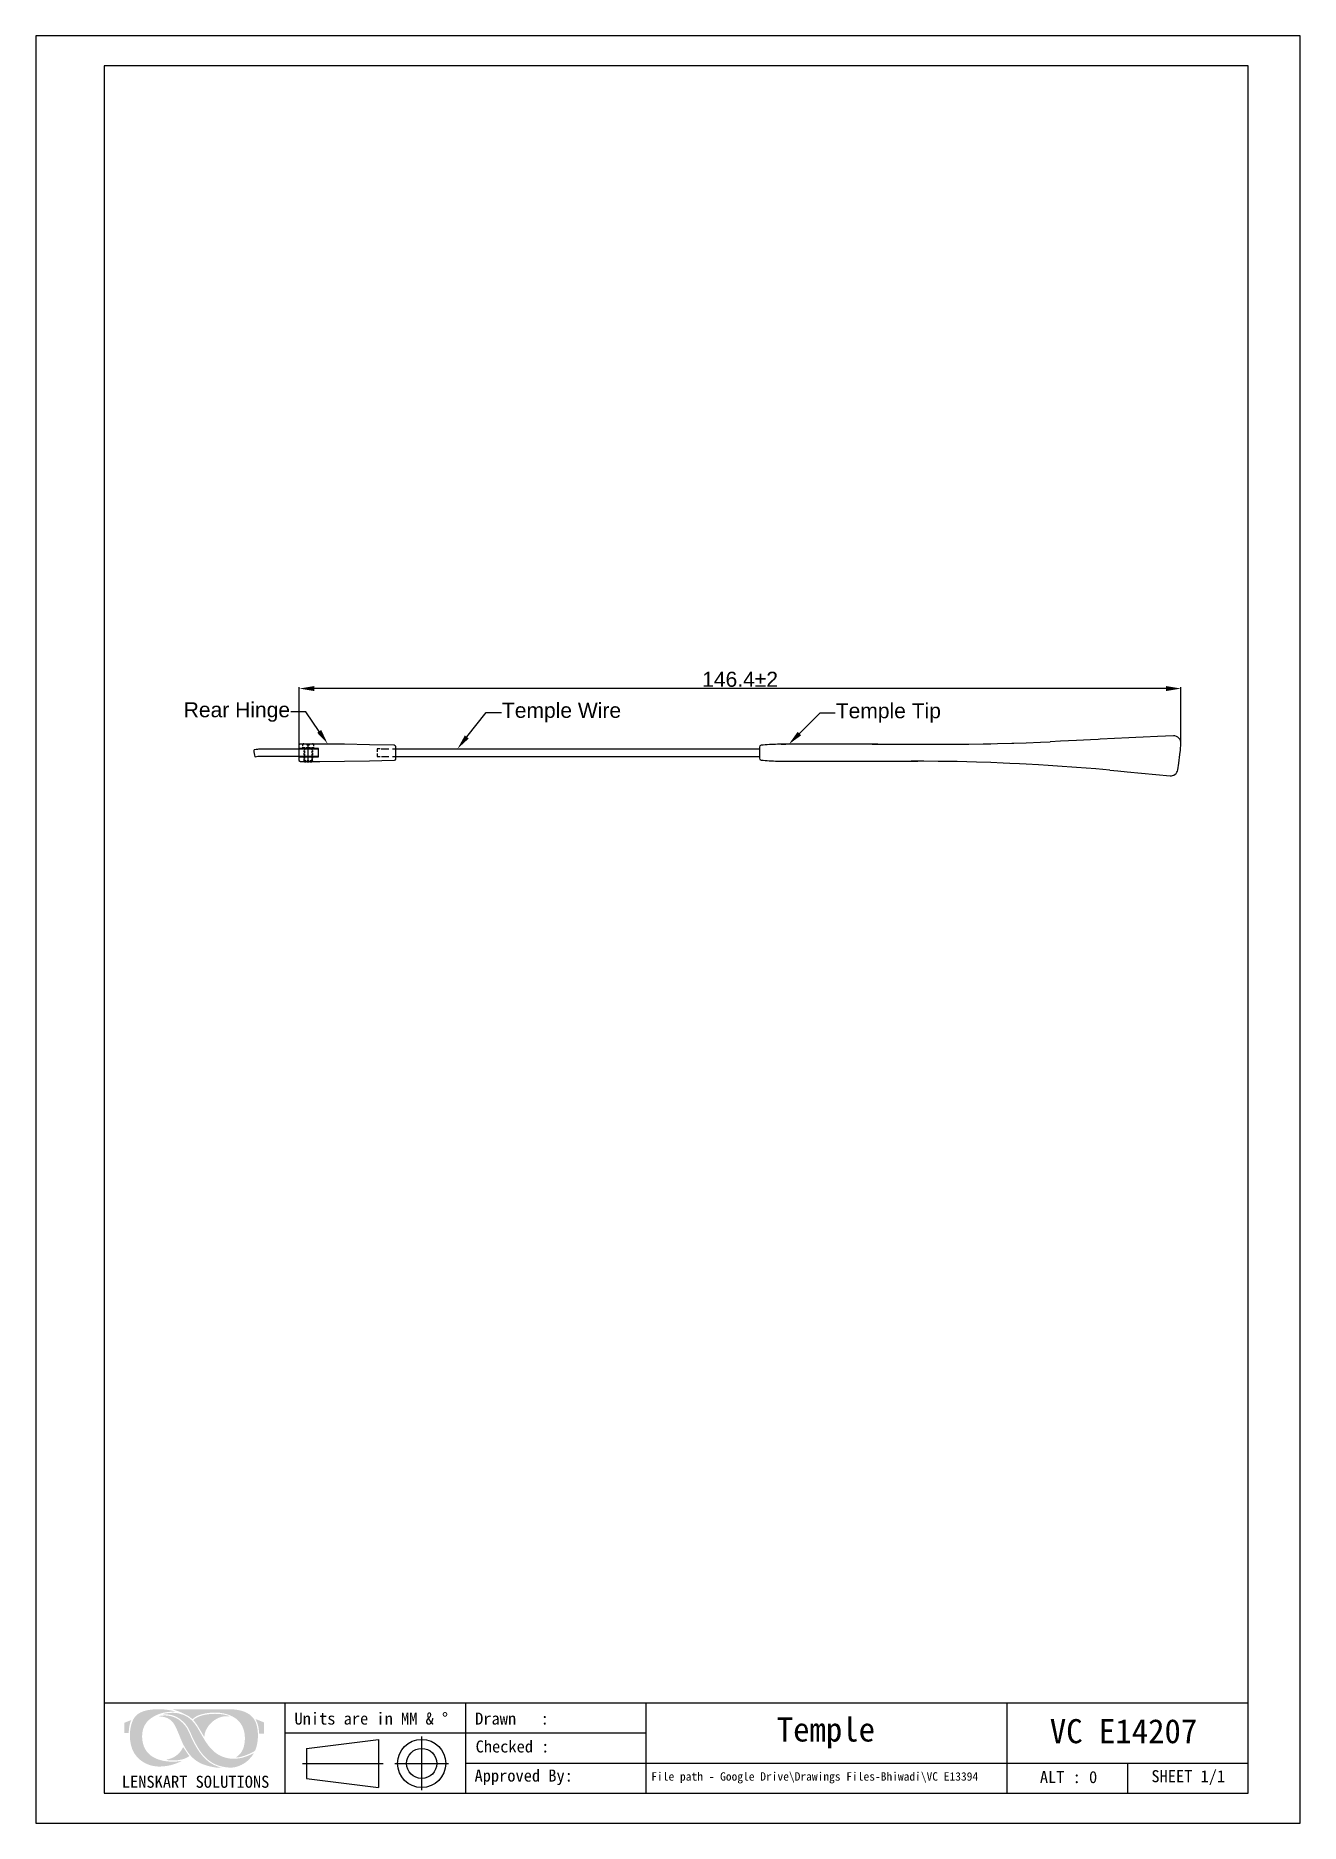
# Model space of a CAD drawing. Header units: millimetres. Extents: x 2985 to 3195, y 1711 to 2008.
import ezdxf
from ezdxf import colors
from ezdxf.entities.mleader import LeaderData, LeaderLine
from ezdxf.math import Vec2, Vec3

# ---------------------------------------------------------------- set-up
doc = ezdxf.new("R2010")
doc.units = ezdxf.units.MM
for name, pattern in [('CENTER', [50.8, 31.75, -6.35, 6.35, -6.35]), ('CENTER2', [28.575, 19.05, -3.175, 3.175, -3.175]), ('HIDDEN2', [0.1875, 0.125, -0.0625])]:
    doc.linetypes.add(name, pattern=pattern)
for name, color, linetype in [('Center Line', 2, 'CENTER2'), ('Dimension', 3, 'Continuous'), ('Hidden Line', 1, 'HIDDEN2'), ('PDF_0', 7, 'Continuous'), ('PDF_所有虚线', 7, 'Continuous'), ('Text', 4, 'Continuous'), ('图框-线条', 7, 'Continuous')]:
    doc.layers.add(name, color=color, linetype=linetype)
doc.layers.add('绘图层', color=7, linetype='Continuous', lineweight=15)
doc.styles.get("Standard").update_dxf_attribs({"font": 'arial.ttf'})
doc.styles.add('宋体', font='SimSun.ttf')
doc.dimstyles.new('Standard$0', dxfattribs={"dimtxt": 2.3, "dimasz": 2, "dimexe": 1, "dimexo": 1, "dimgap": 1, "dimtad": 1, "dimdec": 1, "dimzin": 0, "dimdsep": 46, "dimtxsty": 'Standard', "dimcen": 0, "dimclrd": 4, "dimclre": 4, "dimclrt": 4, "dimadec": 1, "dimazin": 0, "dimtfac": 1, "dimtdec": 1, "dimtofl": 0, "dimtmove": 0, "dimatfit": 0, "dimfxl": 1, "dimtfillclr": 256, "dimtolj": 1, "dimtzin": 0, "dimlwd": -1, "dimlwe": -1, "dimarcsym": 1})

# ---------------------------------------------------------------- blocks, each defined once
blk = doc.blocks.new('*D2')
at = {"layer": 'Defpoints', "color": 0, "transparency": 16777216}
for p in [(3028.42, 1899.88), (3174.85, 1890.81), (3028.42, 1888.51)]:
    blk.add_point(p, dxfattribs=at)
at = {"layer": 'Dimension', "color": 3, "transparency": 16777216}
for p, q in [((3028.42, 1888.76), (3028.42, 1900.13)), ((3172.35, 1899.88), (3030.92, 1899.88)), ((3174.85, 1891.06), (3174.85, 1900.13))]:
    blk.add_line(p, q, dxfattribs=at)
for points in [[(3030.92, 1900.29), (3030.92, 1899.46), (3028.42, 1899.88)], [(3172.35, 1900.29), (3172.35, 1899.46), (3174.85, 1899.88)]]:
    blk.add_solid(points, dxfattribs=at)
at = {"layer": 'Dimension', "transparency": 16777216, "insert": (3101.63, 1901.4), "char_height": 2.5, "attachment_point": 5}
blk.add_mtext('\\A1;146.4±2', dxfattribs=at)

msp = doc.modelspace()

# ---------------------------------------------------------------- hatches: boundary and pattern name
at = {"layer": '图框-线条', "lineweight": 0, "ltscale": 0.1}
h = msp.add_hatch(color=252, dxfattribs=at)
edge = h.paths.add_edge_path()
edge.add_spline(control_points=[(2999.36, 1728.04), (2999.36, 1728.04), (2999.36, 1726.32), (2999.36, 1726.32), (2999.36, 1726.32), (2999.36, 1726.32), (3000.07, 1726.32), (3000.07, 1726.32), (3000.07, 1726.32), (3000.12, 1726.73), (3000.13, 1727.08), (3000.21, 1727.47), (3000.21, 1727.47), (3000.28, 1727.82), (3000.38, 1728.17), (3000.51, 1728.48), (3000.51, 1728.48), (3000.51, 1728.48), (2999.36, 1728.04), (2999.36, 1728.04)], knot_values=[0, 0, 0, 0, 0.166667, 0.166667, 0.166667, 0.166667, 0.333333, 0.333333, 0.333333, 0.333333, 0.5, 0.5, 0.5, 0.5, 0.666667, 0.666667, 0.666667, 0.666667, 1, 1, 1, 1], degree=3, periodic=0)
edge = h.paths.add_edge_path()
edge.add_spline(control_points=[(3021.76, 1726.25), (3021.76, 1726.25), (3022.57, 1726.24), (3022.57, 1726.24), (3022.57, 1726.24), (3022.57, 1726.24), (3022.57, 1728.1), (3022.57, 1728.1), (3022.57, 1728.1), (3022.57, 1728.1), (3021.16, 1728.66), (3021.16, 1728.66), (3021.16, 1728.66), (3021.3, 1728.3), (3021.46, 1728.04), (3021.57, 1727.59), (3021.57, 1727.59), (3021.69, 1727.14), (3021.72, 1726.74), (3021.76, 1726.25)], knot_values=[0, 0, 0, 0, 0.166667, 0.166667, 0.166667, 0.166667, 0.333333, 0.333333, 0.333333, 0.333333, 0.5, 0.5, 0.5, 0.5, 0.666667, 0.666667, 0.666667, 0.666667, 1, 1, 1, 1], degree=3, periodic=0)
edge = h.paths.add_edge_path(flags=17)
edge.add_spline(control_points=[(3006.28, 1721.91), (3006.41, 1721.8), (3007.23, 1721.78), (3007.38, 1721.78), (3007.38, 1721.78), (3008.26, 1721.75), (3009.58, 1721.97), (3010.15, 1722.52), (3010.15, 1722.52), (3010.1, 1722.6), (3010.07, 1722.64), (3010.01, 1722.7), (3010.01, 1722.7), (3010.01, 1722.7), (3009.14, 1723.99), (3009.14, 1723.99), (3009.14, 1723.99), (3008.93, 1723.73), (3008.84, 1723.24), (3008.04, 1722.62), (3008.04, 1722.62), (3007.57, 1722.26), (3007.01, 1722.01), (3006.28, 1721.91)], knot_values=[0, 0, 0, 0, 0.142857, 0.142857, 0.142857, 0.142857, 0.285714, 0.285714, 0.285714, 0.285714, 0.428571, 0.428571, 0.428571, 0.428571, 0.571429, 0.571429, 0.571429, 0.571429, 0.714286, 0.714286, 0.714286, 0.714286, 1, 1, 1, 1], degree=3, periodic=0)
edge = h.paths.add_edge_path(flags=17)
edge.add_spline(control_points=[(3010.83, 1728.48), (3010.88, 1728.4), (3010.89, 1728.41), (3010.95, 1728.34), (3010.95, 1728.34), (3011.6, 1727.6), (3012.53, 1725.8), (3012.65, 1725.68), (3012.65, 1725.68), (3012.71, 1727.18), (3013.96, 1728.49), (3015.2, 1728.92), (3015.2, 1728.92), (3015.84, 1729.15), (3016.19, 1729.15), (3016.92, 1729.09), (3016.92, 1729.09), (3016.68, 1729.28), (3015.67, 1729.44), (3015.42, 1729.47), (3015.42, 1729.47), (3014.2, 1729.61), (3012.45, 1729.5), (3011.37, 1728.89), (3011.37, 1728.89), (3011.2, 1728.8), (3010.89, 1728.6), (3010.83, 1728.48)], knot_values=[0, 0, 0, 0, 0.125, 0.125, 0.125, 0.125, 0.25, 0.25, 0.25, 0.25, 0.375, 0.375, 0.375, 0.375, 0.5, 0.5, 0.5, 0.5, 0.625, 0.625, 0.625, 0.625, 0.75, 0.75, 0.75, 0.75, 1, 1, 1, 1], degree=3, periodic=0)
edge = h.paths.add_edge_path()
edge.add_spline(control_points=[(3010.25, 1726.13), (3009.84, 1727.05), (3009.71, 1727.3), (3009.07, 1727.99), (3009.07, 1727.99), (3008.2, 1728.93), (3006.85, 1729.4), (3005.53, 1729.22), (3005.53, 1729.22), (3005.44, 1729.21), (3005.36, 1729.2), (3005.28, 1729.18), (3005.28, 1729.18), (3005.28, 1729.18), (3005.05, 1729.11), (3005.05, 1729.11), (3005.05, 1729.11), (3005.81, 1729.07), (3006.41, 1728.96), (3006.92, 1728.58), (3006.92, 1728.58), (3007.43, 1728.2), (3007.62, 1727.89), (3007.94, 1727.23), (3007.94, 1727.23), (3008.47, 1726.15), (3008.83, 1724.94), (3009.42, 1723.94), (3009.42, 1723.94), (3010.05, 1722.87), (3010.67, 1722.09), (3011.73, 1721.47), (3011.73, 1721.47), (3012.58, 1720.97), (3014.37, 1720.5), (3015.56, 1720.55), (3015.56, 1720.55), (3015.43, 1720.61), (3015.25, 1720.64), (3015.09, 1720.69), (3015.09, 1720.69), (3012.88, 1721.36), (3011.6, 1723.24), (3010.63, 1725.3), (3010.63, 1725.3), (3010.49, 1725.57), (3010.37, 1725.85), (3010.25, 1726.13)], knot_values=[0, 0, 0, 0, 0.076923, 0.076923, 0.076923, 0.076923, 0.153846, 0.153846, 0.153846, 0.153846, 0.230769, 0.230769, 0.230769, 0.230769, 0.307692, 0.307692, 0.307692, 0.307692, 0.384615, 0.384615, 0.384615, 0.384615, 0.461538, 0.461538, 0.461538, 0.461538, 0.538462, 0.538462, 0.538462, 0.538462, 0.615385, 0.615385, 0.615385, 0.615385, 0.692308, 0.692308, 0.692308, 0.692308, 0.769231, 0.769231, 0.769231, 0.769231, 0.846154, 0.846154, 0.846154, 0.846154, 1, 1, 1, 1], degree=3, periodic=0)
edge = h.paths.add_edge_path()
edge.add_spline(control_points=[(3020.87, 1722.98), (3020.84, 1722.98), (3020.02, 1722.59), (3019.85, 1722.53), (3019.85, 1722.53), (3019.5, 1722.39), (3019.08, 1722.26), (3018.69, 1722.18), (3018.69, 1722.18), (3017.71, 1722), (3017, 1722), (3016.07, 1722.27), (3016.07, 1722.27), (3014.48, 1722.73), (3013.56, 1723.84), (3012.81, 1725), (3012.81, 1725), (3011.49, 1727.06), (3010.95, 1729.05), (3008.4, 1729.59), (3008.4, 1729.59), (3007.98, 1729.68), (3007.46, 1729.72), (3007.01, 1729.68), (3007.01, 1729.68), (3006.71, 1729.66), (3005.99, 1729.59), (3005.77, 1729.46), (3005.77, 1729.46), (3006.89, 1729.48), (3007.77, 1729.26), (3008.56, 1728.69), (3008.56, 1728.69), (3010.22, 1727.51), (3010.27, 1726.26), (3011.13, 1724.72), (3011.13, 1724.72), (3011.55, 1723.98), (3011.85, 1723.41), (3012.42, 1722.74), (3012.42, 1722.74), (3013.61, 1721.35), (3014.87, 1720.73), (3016.81, 1720.59), (3016.81, 1720.59), (3017.75, 1720.52), (3018.69, 1720.93), (3019.31, 1721.32), (3019.31, 1721.32), (3019.74, 1721.59), (3020.07, 1721.93), (3020.39, 1722.3), (3020.39, 1722.3), (3020.56, 1722.49), (3020.74, 1722.77), (3020.87, 1722.98)], knot_values=[0, 0, 0, 0, 0.066667, 0.066667, 0.066667, 0.066667, 0.133333, 0.133333, 0.133333, 0.133333, 0.2, 0.2, 0.2, 0.2, 0.266667, 0.266667, 0.266667, 0.266667, 0.333333, 0.333333, 0.333333, 0.333333, 0.4, 0.4, 0.4, 0.4, 0.466667, 0.466667, 0.466667, 0.466667, 0.533333, 0.533333, 0.533333, 0.533333, 0.6, 0.6, 0.6, 0.6, 0.666667, 0.666667, 0.666667, 0.666667, 0.733333, 0.733333, 0.733333, 0.733333, 0.8, 0.8, 0.8, 0.8, 0.866667, 0.866667, 0.866667, 0.866667, 1, 1, 1, 1], degree=3, periodic=0)
edge = h.paths.add_edge_path()
edge.add_spline(control_points=[(3010.67, 1728.64), (3011.23, 1729.08), (3011.4, 1729.22), (3012.22, 1729.45), (3012.22, 1729.45), (3014.09, 1729.97), (3016.5, 1729.83), (3017.97, 1728.68), (3017.97, 1728.68), (3018.77, 1728.05), (3019.42, 1726.94), (3019.39, 1725.4), (3019.39, 1725.4), (3019.36, 1724.25), (3019.08, 1723.15), (3018.17, 1722.49), (3018.17, 1722.49), (3018.11, 1722.44), (3017.87, 1722.29), (3017.81, 1722.27), (3017.81, 1722.27), (3018.7, 1722.22), (3020.09, 1722.82), (3020.83, 1723.24), (3020.83, 1723.24), (3021.1, 1723.39), (3021.07, 1723.37), (3021.19, 1723.69), (3021.19, 1723.69), (3021.66, 1724.95), (3021.67, 1726.7), (3021.25, 1727.93), (3021.25, 1727.93), (3021.05, 1728.49), (3020.84, 1728.79), (3020.47, 1729.15), (3020.47, 1729.15), (3019.71, 1729.92), (3018.2, 1730.27), (3017.11, 1730.27), (3017.11, 1730.27), (3013.88, 1730.27), (3010.58, 1730.31), (3007.37, 1730.27), (3007.37, 1730.27), (3007.6, 1730.17), (3008.02, 1730.07), (3008.29, 1729.97), (3008.29, 1729.97), (3008.56, 1729.87), (3009.74, 1729.32), (3009.97, 1729.18), (3009.97, 1729.18), (3010.29, 1728.98), (3010.61, 1728.68), (3010.67, 1728.64)], knot_values=[0, 0, 0, 0, 0.066667, 0.066667, 0.066667, 0.066667, 0.133333, 0.133333, 0.133333, 0.133333, 0.2, 0.2, 0.2, 0.2, 0.266667, 0.266667, 0.266667, 0.266667, 0.333333, 0.333333, 0.333333, 0.333333, 0.4, 0.4, 0.4, 0.4, 0.466667, 0.466667, 0.466667, 0.466667, 0.533333, 0.533333, 0.533333, 0.533333, 0.6, 0.6, 0.6, 0.6, 0.666667, 0.666667, 0.666667, 0.666667, 0.733333, 0.733333, 0.733333, 0.733333, 0.8, 0.8, 0.8, 0.8, 0.866667, 0.866667, 0.866667, 0.866667, 1, 1, 1, 1], degree=3, periodic=0)
edge = h.paths.add_edge_path()
edge.add_spline(control_points=[(3008.89, 1721.69), (3008.75, 1721.7), (3008.49, 1721.64), (3008.33, 1721.62), (3008.33, 1721.62), (3005.76, 1721.38), (3002.72, 1722.06), (3002.35, 1725.2), (3002.35, 1725.2), (3002.18, 1726.67), (3002.64, 1727.99), (3003.81, 1728.8), (3003.81, 1728.8), (3004.99, 1729.61), (3006.16, 1729.92), (3007.89, 1729.88), (3007.89, 1729.88), (3007.89, 1729.88), (3007.2, 1730.07), (3007.2, 1730.07), (3007.2, 1730.07), (3005.67, 1730.4), (3003.38, 1730.41), (3002.03, 1729.74), (3002.03, 1729.74), (3001.27, 1729.36), (3000.85, 1728.79), (3000.55, 1727.84), (3000.55, 1727.84), (3000.06, 1726.22), (3000.2, 1723.72), (3001.42, 1722.44), (3001.42, 1722.44), (3001.57, 1722.28), (3001.65, 1722.16), (3001.83, 1722.02), (3001.83, 1722.02), (3002.02, 1721.86), (3002.06, 1721.81), (3002.3, 1721.64), (3002.3, 1721.64), (3003.88, 1720.52), (3005.93, 1720.59), (3007.73, 1721.19), (3007.73, 1721.19), (3007.94, 1721.26), (3008.15, 1721.34), (3008.34, 1721.43), (3008.34, 1721.43), (3008.46, 1721.48), (3008.82, 1721.67), (3008.89, 1721.69)], knot_values=[0, 0, 0, 0, 0.071429, 0.071429, 0.071429, 0.071429, 0.142857, 0.142857, 0.142857, 0.142857, 0.214286, 0.214286, 0.214286, 0.214286, 0.285714, 0.285714, 0.285714, 0.285714, 0.357143, 0.357143, 0.357143, 0.357143, 0.428571, 0.428571, 0.428571, 0.428571, 0.5, 0.5, 0.5, 0.5, 0.571429, 0.571429, 0.571429, 0.571429, 0.642857, 0.642857, 0.642857, 0.642857, 0.714286, 0.714286, 0.714286, 0.714286, 0.785714, 0.785714, 0.785714, 0.785714, 0.857143, 0.857143, 0.857143, 0.857143, 1, 1, 1, 1], degree=3, periodic=0)

# ---------------------------------------------------------------- linework, layer by layer
for p, q in [((3186, 2003.34), (2996, 2003.34)), ((2996, 2003.34), (2996, 1716.34)), ((3186, 1716.34), (3186, 2003.34)), ((2996, 1731.34), (3186, 1731.34)), ((3026, 1731.34), (3026, 1716.34)), ((3056, 1731.34), (3056, 1716.34)), ((3086, 1731.34), (3086, 1716.34)), ((3146, 1716.34), (3146, 1731.34)), ((3026, 1726.34), (3086, 1726.34)), ((3048.75, 1716.84), (3048.75, 1725.73)), ((3029.6, 1723.78), (3041.6, 1725.28)), ((3029.6, 1723.78), (3029.6, 1718.78)), ((3041.6, 1725.28), (3041.6, 1717.28)), ((3028.94, 1721.28), (3042.33, 1721.28)), ((3044.3, 1721.28), (3053.19, 1721.28)), ((3056, 1721.34), (3186, 1721.34)), ((3166, 1716.34), (3166, 1721.34)), ((3029.6, 1718.78), (3041.6, 1717.28)), ((2996, 1716.34), (3186, 1716.34))]:
    msp.add_line(p, q)
msp.add_lwpolyline([(2984.66, 1711.34), (3194.66, 1711.34), (3194.66, 2008.34), (2984.66, 2008.34)], close=True)
for points in [[(3170.95, 1891.89), (3168.58, 1891.79)], [(3020.87, 1889.38), (3020.97, 1888.79)], [(3024.13, 1889.81), (3023.97, 1889.81)], [(3044.39, 1889.87), (3104.85, 1889.87)], [(3108.47, 1890.62), (3109.2, 1890.62)], [(3123.57, 1890.62), (3125.47, 1890.62)], [(3125.47, 1890.62), (3128.64, 1890.62)], [(3128.64, 1890.62), (3131.02, 1890.62)], [(3131.02, 1890.62), (3133.4, 1890.62)], [(3133.4, 1890.62), (3135.3, 1890.62), (3136.57, 1890.62)], [(3135.51, 1890.62), (3137.24, 1890.62)], [(3137.24, 1890.62), (3139.62, 1890.64)], [(3139.62, 1890.64), (3142, 1890.67)], [(3142, 1890.67), (3143.25, 1890.69), (3144.38, 1890.73)], [(3144.38, 1890.73), (3146.76, 1890.79)], [(3146.76, 1890.79), (3147.11, 1890.8), (3149.14, 1890.87)], [(3149.14, 1890.87), (3151.52, 1890.97)], [(3151.52, 1890.97), (3153.11, 1891.04)], [(3157.48, 1891.26), (3154.84, 1891.12), (3153.11, 1891.04)], [(3159.85, 1891.37), (3157.48, 1891.26)], [(3161.44, 1891.46), (3161.09, 1891.44), (3159.85, 1891.37)], [(3163.82, 1891.57), (3161.44, 1891.46)], [(3166.2, 1891.68), (3163.82, 1891.57)], [(3168.58, 1891.79), (3167.34, 1891.73), (3166.2, 1891.68)], [(3170.68, 1885.6), (3173.03, 1885.38), (3173.25, 1885.38), (3173.47, 1885.42), (3173.67, 1885.51), (3173.86, 1885.63), (3174.03, 1885.78), (3174.17, 1885.96), (3174.26, 1886.17), (3174.32, 1886.38), (3174.49, 1887.46), (3174.68, 1888.94)], [(3024.13, 1888.61), (3023.97, 1888.61)], [(3044.39, 1888.57), (3104.85, 1888.57)], [(3108.47, 1887.82), (3109.2, 1887.82)], [(3124.49, 1887.82), (3126.38, 1887.82)], [(3126.38, 1887.82), (3129.55, 1887.82)], [(3129.55, 1887.82), (3131.14, 1887.82)], [(3132.14, 1887.81), (3130.03, 1887.82)], [(3134.52, 1887.78), (3132.14, 1887.81)], [(3136.11, 1887.76), (3134.52, 1887.78)], [(3139.29, 1887.7), (3137.67, 1887.74), (3136.11, 1887.76)], [(3140.87, 1887.66), (3139.29, 1887.7)], [(3143.26, 1887.57), (3140.87, 1887.66)], [(3146.43, 1887.45), (3145.31, 1887.5), (3143.26, 1887.57)], [(3148.01, 1887.37), (3146.43, 1887.45)], [(3151.18, 1887.2), (3149.13, 1887.32), (3148.01, 1887.37)], [(3152.77, 1887.11), (3151.18, 1887.2)], [(3155.14, 1886.95), (3152.77, 1887.11)], [(3157.52, 1886.78), (3156.75, 1886.84), (3155.14, 1886.95)], [(3160.69, 1886.53), (3157.52, 1886.78)], [(3163.06, 1886.31), (3160.69, 1886.53)], [(3163.06, 1886.31), (3164.37, 1886.2), (3165.94, 1886.05)], [(3165.94, 1886.05), (3168.31, 1885.83)], [(3168.31, 1885.83), (3170.68, 1885.6)]]:
    msp.add_lwpolyline(points)
for points in [[(3174.68, 1888.94), (3174.75, 1889.64), (3174.85, 1890.73, 0.446643), (3173.6, 1892.01), (3170.95, 1891.89)], [(3031.61, 1889.81), (3022.05, 1889.81, 0.039279), (3021.26, 1889.74), (3020.91, 1889.69)], [(3031.81, 1890.72), (3035.94, 1890.67), (3040.07, 1890.6), (3044.19, 1890.5, -0.41362), (3044.39, 1890.3), (3044.39, 1888.13, -0.41362), (3044.19, 1887.93), (3040.07, 1887.83), (3035.94, 1887.76), (3031.81, 1887.72), (3028.62, 1887.72, -0.414214), (3028.42, 1887.92), (3028.42, 1888.51), (3031.61, 1888.51), (3031.61, 1889.91), (3028.42, 1889.91), (3028.42, 1890.52, -0.414214), (3028.62, 1890.72), (3031.99, 1890.72)], [(3124.51, 1890.62, 0.000731), (3124.4, 1890.62), (3107.86, 1890.62, 0.015437), (3105.12, 1890.45, 0.386847), (3104.85, 1890.14), (3104.85, 1888.3, 0.386847), (3105.13, 1887.99, 0.015437), (3107.84, 1887.82), (3124.49, 1887.82)], [(3031.61, 1888.61), (3021.98, 1888.61, 0.039282), (3021.52, 1888.57), (3021.1, 1888.5)]]:
    msp.add_lwpolyline(points, format="xyb")
for radius in [4, 2.5]:
    msp.add_circle((3048.75, 1721.28), radius)
for points in [[(3020.92, 1889.7), (3020.87, 1889.69), (3020.85, 1889.55), (3020.87, 1889.39)], [(3020.97, 1888.79), (3020.99, 1888.63), (3021.06, 1888.5), (3021.1, 1888.51)]]:
    msp.add_open_spline(points, degree=3)
at = {"layer": 'Center Line', "linetype": 'CENTER', "ltscale": 0.1}
msp.add_lwpolyline([(3029.89, 1887.72), (3029.89, 1890.72)], dxfattribs=at)
at = {"layer": 'Hidden Line', "ltscale": 10}
for points in [[(3028.99, 1890.35), (3028.99, 1890.52, -0.430132), (3029.19, 1890.72), (3029.36, 1890.72)], [(3030.42, 1890.72), (3030.59, 1890.72, -0.430132), (3030.79, 1890.52), (3030.79, 1890.35)]]:
    msp.add_lwpolyline(points, format="xyb", dxfattribs=at)
for points in [[(3029.34, 1890.02), (3028.99, 1890.02), (3028.99, 1890.19)], [(3029.19, 1890.02), (3029.19, 1889.76)], [(3029.57, 1889.82), (3029.19, 1889.82)], [(3029.19, 1889.6), (3029.19, 1889.29)], [(3029.19, 1889.13), (3029.19, 1888.81)], [(3029.3, 1890.02), (3029.3, 1889.66)], [(3029.3, 1889.5), (3029.3, 1889.18)], [(3029.3, 1889.02), (3029.3, 1888.71)], [(3029.81, 1890.02), (3029.5, 1890.02)], [(3029.52, 1890.72), (3029.69, 1890.72), (3029.69, 1890.52), (3030.09, 1890.52), (3030.09, 1890.72), (3030.26, 1890.72)], [(3030.05, 1889.82), (3029.73, 1889.82)], [(3030.29, 1890.02), (3029.97, 1890.02)], [(3030.59, 1889.82), (3030.21, 1889.82)], [(3030.79, 1890.19), (3030.79, 1890.02), (3030.45, 1890.02)], [(3030.49, 1890.02), (3030.49, 1889.66)], [(3030.49, 1889.5), (3030.49, 1889.18)], [(3030.49, 1889.02), (3030.49, 1888.71)], [(3030.59, 1890.02), (3030.59, 1889.76)], [(3030.59, 1889.6), (3030.59, 1889.29)], [(3030.59, 1889.13), (3030.59, 1888.81)], [(3041.84, 1889.87), (3041.34, 1889.87), (3041.34, 1889.34)], [(3041.34, 1889.1), (3041.34, 1888.57), (3041.85, 1888.57)], [(3042.02, 1889.87), (3043.66, 1889.87)], [(3043.89, 1889.87), (3044.4, 1889.87)], [(3029.19, 1888.65), (3029.19, 1888.33)], [(3029.19, 1888.18), (3029.19, 1887.92), (3029.57, 1887.92)], [(3029.19, 1887.92), (3029.3, 1887.72)], [(3029.3, 1888.55), (3029.3, 1888.23)], [(3029.3, 1888.07), (3029.3, 1887.72), (3029.57, 1887.72)], [(3029.73, 1887.92), (3030.05, 1887.92)], [(3029.73, 1887.72), (3030.05, 1887.72)], [(3030.21, 1887.92), (3030.59, 1887.92), (3030.59, 1888.18)], [(3030.21, 1887.72), (3030.49, 1887.72), (3030.49, 1888.07)], [(3030.49, 1888.55), (3030.49, 1888.23)], [(3030.59, 1887.92), (3030.49, 1887.72)], [(3030.59, 1888.65), (3030.59, 1888.33)], [(3042.07, 1888.57), (3043.67, 1888.57)], [(3043.9, 1888.57), (3044.41, 1888.57)]]:
    msp.add_lwpolyline(points, dxfattribs=at)
at = {"layer": 'PDF_0', "lineweight": 0}
for points in [[(3031.72, 1890.72), (3031.71, 1890.72)], [(3031.72, 1887.72), (3031.71, 1887.72)], [(3073.15, 1888.57), (3073.3, 1888.57)]]:
    msp.add_lwpolyline(points, dxfattribs=at)
at = {"layer": 'PDF_所有虚线', "lineweight": 0}
msp.add_lwpolyline([(3031.41, 1888.42), (3031.41, 1888.41)], dxfattribs=at)

# ---------------------------------------------------------------- texts
at = {"layer": '绘图层', "color": 7, "linetype": 'ByBlock', "lineweight": 9, "attachment_point": 5, "style": '宋体'}
for s, insert, char_height, width in [('\\pxql;{\\fNSimSun|b0|i0|c0|p49;Units are in MM & %%D}', (3042.9, 1728.72), 2, 30.5443), ('\\pxql;{\\fNSimSun|b0|i0|c0|p49;Drawn   : }', (3072.9, 1728.72), 2, 30.5443), ('{\\fNSimSun|b0|i0|c0|p49;Temple}', (3115.88, 1726.35), 4, 58.2869), ('{\\fNSimSun|b0|i0|c0|p49;VC E14207}', (3165.31, 1726.61), 4, 58.2869), ('\\pxql;{\\fNSimSun|b0|i0|c0|p49;Checked : }', (3069.16, 1724.08), 2, 22.9015), ('\\pxql;{\\fNSimSun|b0|i0|c0|p49;Approved By:}', (3068.98, 1718.97), 2, 22.9015), ('\\pxql;{\\fNSimSun|b0|i0|c0|p49;File path - Google Drive\\\\Drawings Files-Bhiwadi\\\\VC E13394}', (3131.83, 1718.89), 1.4, 89.89), ('{\\fNSimSun|b0|i0|c0|p49;ALT : 0}', (3156.18, 1719), 2, 17.2791), ('{\\fNSimSun|b0|i0|c0|p49;SHEET 1/1}', (3176.06, 1718.92), 2, 17.2791), ('{\\fSimSun|b0|i0|c134|p2;LENSKART SOLUTIONS}', (3011.2, 1718.22), 2, 58.9745)]:
    msp.add_mtext(s, dxfattribs=dict(at, insert=insert, char_height=char_height, width=width))

# ---------------------------------------------------------------- dimensions: what is measured, and where the dimension line sits
at = {"layer": 'Dimension'}
dim = msp.add_linear_dim(base=(3028.42, 1899.88), p1=(3174.85, 1890.81), p2=(3028.42, 1888.51), dimstyle='Standard$0', override={"dimtxt": 2.5, "dimasz": 2.5, "dimexe": 0.25, "dimexo": 0.25, "dimgap": 0.25, "dimclrd": 3, "dimclre": 3, "dimclrt": 256, "dimadec": 2, "dimtol": 1, "dimtp": 2, "dimtm": 2, "dimtdec": 0, "dimatfit": 3}, dxfattribs=at)
dim.commit()
dim.dimension.update_dxf_attribs({"geometry": '*D2', "text_midpoint": (3101.63, 1899.88), "dimtype": 160})

# ---------------------------------------------------------------- leaders
at = {"layer": 'Text'}
ml = msp.add_multileader_mtext('Standard', dxfattribs=at)
ml.set_content('Rear Hinge', color=256)
ml.set_leader_properties()
ml.build(insert=Vec2(0, 0))
ml.multileader.update_dxf_attribs({"dogleg_length": 0.36, "arrow_head_size": 2.5})
ctx = ml.context
ctx.base_point, ctx.char_height, ctx.arrow_head_size, ctx.landing_gap_size, ctx.plane_origin = Vec3(3009.56, 1896), 2.5, 2.5, 0.09, Vec3(3033.14, 1890.7)
ctx.text_align_type = 2
notes = []
notes.append((ctx, [(1, (1, 1, 0), (3029.51, 1896), (-1, 0), 2.52, [(0, [(3033.14, 1890.7)], 0, [])])]))
ctx.mtext.insert, ctx.mtext.rotation, ctx.mtext.alignment, ctx.mtext.flow_direction = Vec3(3026.89, 1897.61), 6.283185, 3, 5
ml = msp.add_multileader_mtext('Standard', dxfattribs=at)
ml.set_content('Temple Wire', color=256)
ml.set_leader_properties()
ml.build(insert=Vec2(0, 0))
ml.multileader.update_dxf_attribs({"dogleg_length": 0.36, "arrow_head_size": 2.5})
ctx = ml.context
ctx.base_point, ctx.char_height, ctx.arrow_head_size, ctx.landing_gap_size, ctx.plane_origin = Vec3(3061.99, 1895.91), 2.5, 2.5, 0.09, Vec3(3054.69, 1889.87)
notes.append((ctx, [(0, (1, 1, 0), (3059.47, 1895.91), (1, 0), 2.52, [(0, [(3054.69, 1889.87)], 0, [])])]))
ctx.mtext.insert, ctx.mtext.rotation, ctx.mtext.flow_direction = Vec3(3062.08, 1897.51), 6.283185, 5
ml = msp.add_multileader_mtext('Standard', dxfattribs=at)
ml.set_content('Temple Tip', color=256)
ml.set_leader_properties()
ml.build(insert=Vec2(0, 0))
ml.multileader.update_dxf_attribs({"dogleg_length": 0.36, "arrow_head_size": 2.5})
ctx = ml.context
ctx.base_point, ctx.char_height, ctx.arrow_head_size, ctx.landing_gap_size, ctx.plane_origin = Vec3(3117.43, 1895.84), 2.5, 2.5, 0.09, Vec3(3109.72, 1890.62)
notes.append((ctx, [(0, (1, 1, 0), (3114.91, 1895.84), (1, 0), 2.52, [(0, [(3109.72, 1890.62)], 0, [])])]))
ctx.mtext.insert, ctx.mtext.rotation, ctx.mtext.flow_direction = Vec3(3117.52, 1897.44), 6.283185, 5
for ctx, leaders in notes:
    for number, flags, end, landing, length, lines in leaders:
        leader = LeaderData()
        leader.index, (leader.has_last_leader_line, leader.has_dogleg_vector, leader.attachment_direction) = number, flags
        leader.last_leader_point, leader.dogleg_vector, leader.dogleg_length = Vec3(end), Vec3(landing), length
        for number, points, colour, breaks in lines:
            line = LeaderLine()
            line.index, line.vertices, line.color, line.breaks = number, Vec3.list(points), colors.encode_raw_color(colour), breaks
            leader.lines.append(line)
        ctx.leaders.append(leader)

doc.saveas('drawing.dxf')
